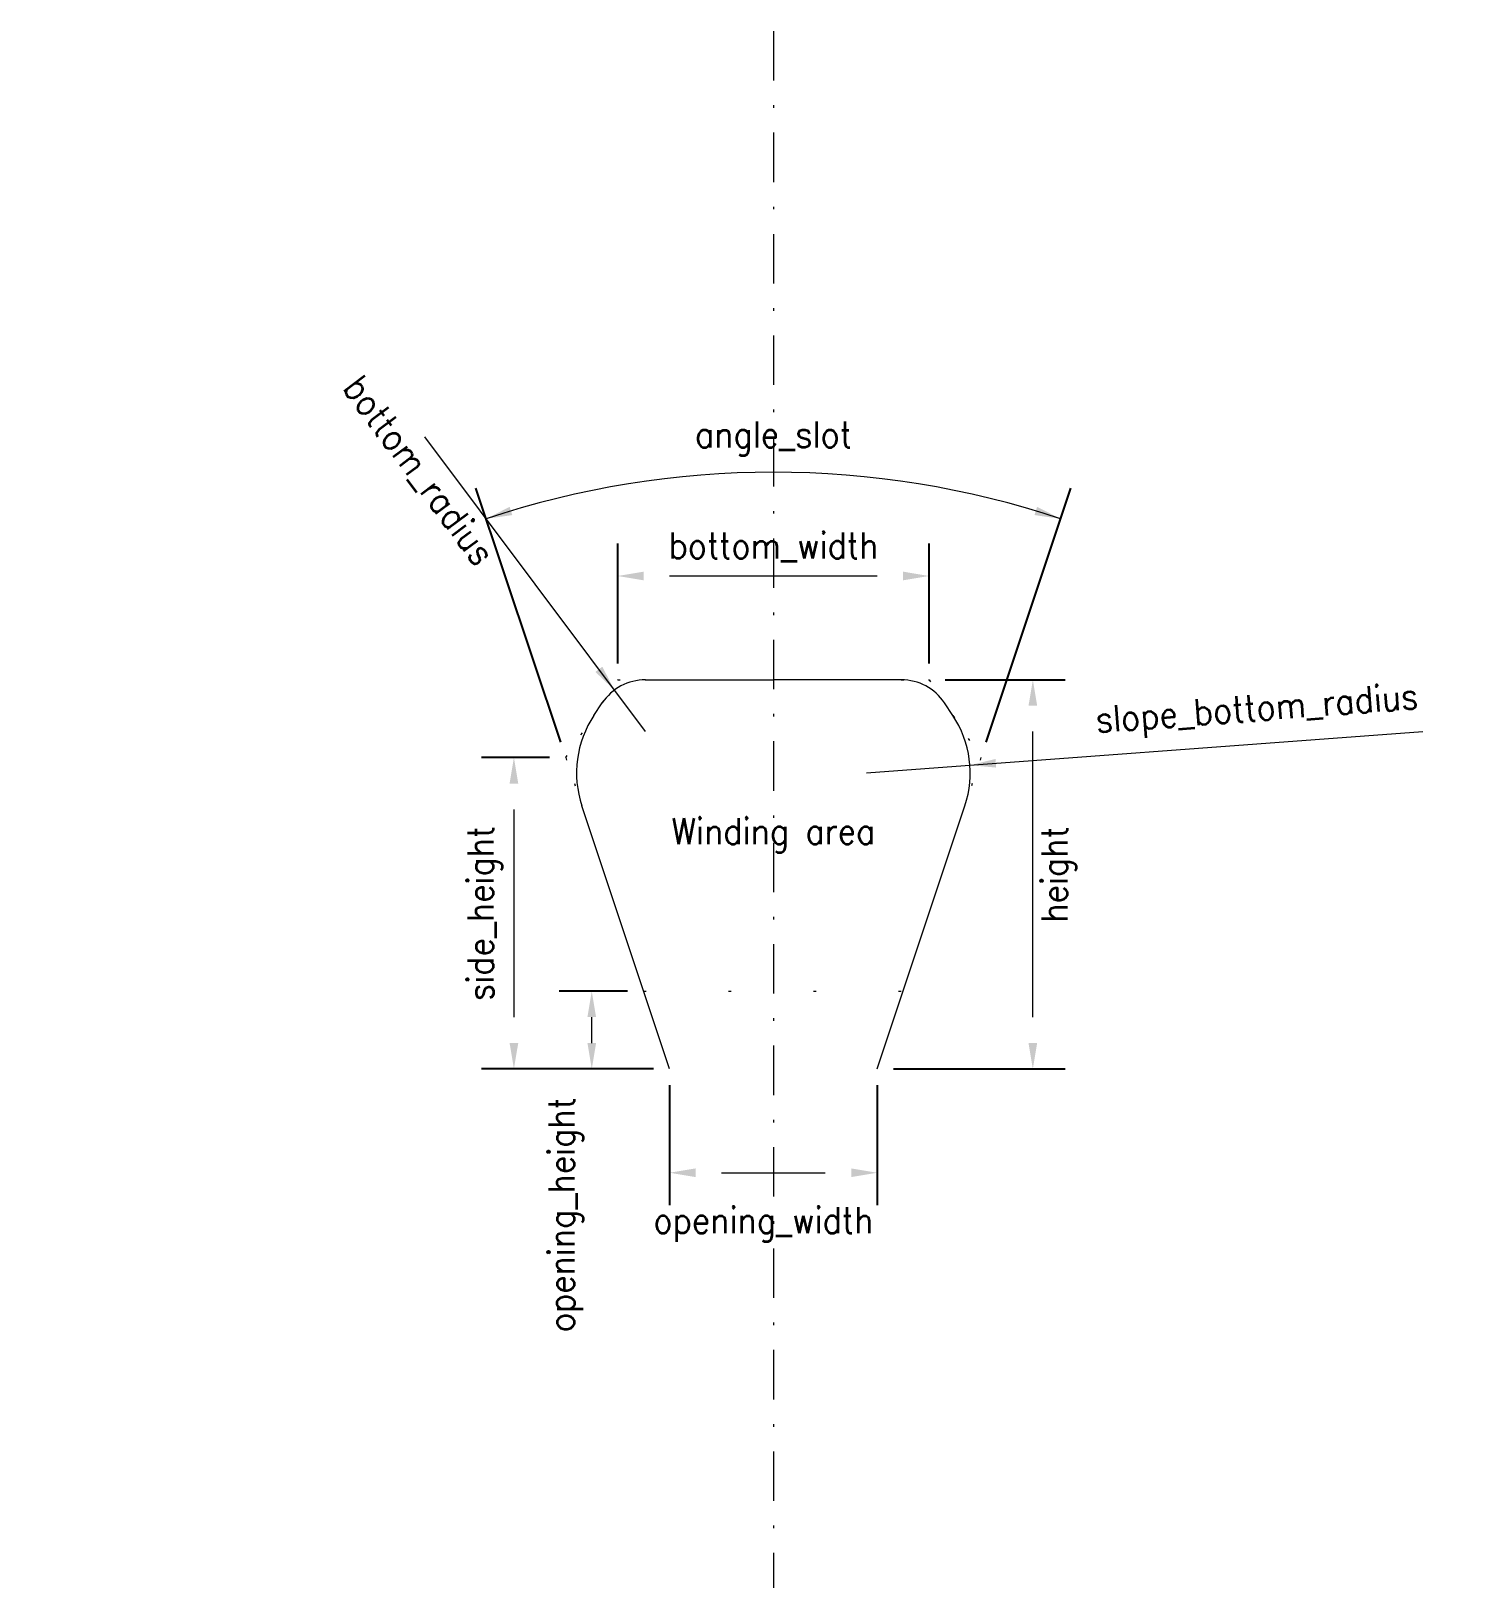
# Model space of a CAD drawing. Header units: millimetres. Extents: x -28.6 to 26.4, y -20 to 40.
import ezdxf

# ---------------------------------------------------------------- set-up
doc = ezdxf.new("R2010")
doc.units = ezdxf.units.MM
for name, pattern in [('DASHDOTTINY', [3.81, 1.905, -0.9525, 0, -0.9525]), ('DOT2', [3.175, 0, -3.175]), ('DOTTINY', [0.9525, 0, -0.9525])]:
    doc.linetypes.add(name, pattern=pattern)
doc.layers.get('0').update_dxf_attribs({"linetype": 'CONTINUOUS', "lineweight": 5})
doc.layers.add('Parameters_side_height+', color=5, linetype='CONTINUOUS', lineweight=5)
doc.styles.get("Standard").update_dxf_attribs({"font": 'standard'})
doc.dimstyles.get("Standard").update_dxf_attribs({"dimtxt": 1, "dimasz": 1, "dimexe": 1.25, "dimexo": 0.625, "dimtad": 0, "dimtoh": 1, "dimdec": 4, "dimzin": 1, "dimdsep": 46, "dimtxsty": 'standard', "dimcen": 0.09, "dimazin": 0, "dimtfac": 1, "dimtdec": 4, "dimtofl": 0, "dimtmove": 0, "dimatfit": 3, "dimfxl": 1, "dimtolj": 1, "dimtzin": 0, "dimarcsym": 0})

# ---------------------------------------------------------------- blocks, each defined once
blk = doc.blocks.new('*D1')
at = {"layer": 'Parameters_side_height+', "color": 0, "linetype": 'ByBlock', "lineweight": -2}
for p, q in [((-4, -0.625), (-4, -5.25)), ((4, -0.625), (4, -5.25))]:
    blk.add_line(p, q, dxfattribs=at)
at = {"layer": 'Parameters_side_height+', "color": 0, "linetype": 'ByBlock', "lineweight": 5}
blk.add_line((-2, -4), (2, -4), dxfattribs=at)
for points in [[(-4, -4), (-3, -3.833), (-3, -4.167)], [(4, -4), (3, -4.167), (3, -3.833)]]:
    blk.add_solid(points, dxfattribs=at)
at = {"layer": 'Parameters_side_height+', "color": 0, "linetype": 'CONTINUOUS', "lineweight": -2, "insert": (-0.389, -6), "char_height": 1, "width": 9.97222, "attachment_point": 5}
blk.add_mtext('opening_width', dxfattribs=at)
blk = doc.blocks.new('*D2')
at = {"layer": 'Parameters_side_height+', "color": 0, "linetype": 'ByBlock', "lineweight": -2}
for p, q in [((-6, 15.625), (-6, 20.25)), ((6, 15.625), (6, 20.25))]:
    blk.add_line(p, q, dxfattribs=at)
at = {"layer": 'Parameters_side_height+', "color": 0, "linetype": 'ByBlock', "lineweight": 5}
blk.add_line((-4, 19), (4, 19), dxfattribs=at)
for points in [[(-6, 19), (-5, 19.167), (-5, 18.833)], [(6, 19), (5, 18.833), (5, 19.167)]]:
    blk.add_solid(points, dxfattribs=at)
at = {"layer": 'Parameters_side_height+', "color": 0, "linetype": 'CONTINUOUS', "lineweight": -2, "insert": (0, 20.125), "char_height": 1, "width": 9.63889, "attachment_point": 5}
blk.add_mtext('bottom_width', dxfattribs=at)
blk = doc.blocks.new('*D3')
at = {"layer": 'Parameters_side_height+', "color": 0, "linetype": 'ByBlock', "lineweight": -2}
for p, q in [((-8.625, 12), (-11.25, 12)), ((-4.625, 0), (-11.25, 0))]:
    blk.add_line(p, q, dxfattribs=at)
at = {"layer": 'Parameters_side_height+', "color": 0, "linetype": 'ByBlock', "lineweight": 5}
blk.add_line((-10, 10), (-10, 2), dxfattribs=at)
for points in [[(-10, 12), (-9.833, 11), (-10.167, 11)], [(-10, 0), (-10.167, 1), (-9.833, 1)]]:
    blk.add_solid(points, dxfattribs=at)
at = {"layer": 'Parameters_side_height+', "color": 0, "linetype": 'CONTINUOUS', "lineweight": -2, "insert": (-11.125, 6), "char_height": 1, "width": 8.19521, "attachment_point": 5, "rotation": 90}
blk.add_mtext('side_height', dxfattribs=at)
blk = doc.blocks.new('*D4')
at = {"layer": 'Parameters_side_height+', "color": 0, "linetype": 'ByBlock', "lineweight": -2}
for p, q in [((6.625, 15), (11.25, 15)), ((4.625, 0), (11.25, 0))]:
    blk.add_line(p, q, dxfattribs=at)
at = {"layer": 'Parameters_side_height+', "color": 0, "linetype": 'ByBlock', "lineweight": 5}
blk.add_line((10, 2), (10, 13), dxfattribs=at)
for points in [[(10, 15), (10.167, 14), (9.833, 14)], [(10, 0), (9.833, 1), (10.167, 1)]]:
    blk.add_solid(points, dxfattribs=at)
at = {"layer": 'Parameters_side_height+', "color": 0, "linetype": 'CONTINUOUS', "lineweight": -2, "insert": (11, 7.5), "char_height": 1, "width": 3.77778, "attachment_point": 5, "rotation": 90}
blk.add_mtext('height', dxfattribs=at)
blk = doc.blocks.new('*D5')
at = {"layer": 'Parameters_side_height+', "color": 0, "linetype": 'ByBlock', "lineweight": -2}
for p, q in [((-8.198, 12.593), (-11.463, 22.39)), ((8.198, 12.593), (11.463, 22.39))]:
    blk.add_line(p, q, dxfattribs=at)
at = {"layer": 'Parameters_side_height+', "color": 0, "linetype": 'ByBlock', "lineweight": 5}
blk.add_arc((0, -12), 35, 71.56505, 108.43495, dxfattribs=at)
for points in [[(-11.068, 21.204), (-10.165, 21.665), (-10.064, 21.348)], [(11.068, 21.204), (10.064, 21.348), (10.165, 21.665)]]:
    blk.add_solid(points, dxfattribs=at)
at = {"layer": 'Parameters_side_height+', "color": 0, "linetype": 'CONTINUOUS', "lineweight": -2, "insert": (0, 23.625), "char_height": 1, "width": 7.63927, "attachment_point": 8}
blk.add_mtext('angle_slot', dxfattribs=at)
blk = doc.blocks.new('*D6')
at = {"layer": 'Parameters_side_height+', "color": 0, "linetype": 'ByBlock', "lineweight": 5}
blk.add_line((-4.93, 13), (-13.429, 24.369), dxfattribs=at)
blk.add_solid([(-6.127, 14.602), (-6.859, 15.303), (-6.593, 15.502)], dxfattribs=at)
at = {"layer": 'Parameters_side_height+', "color": 0, "linetype": 'CONTINUOUS', "lineweight": -2, "insert": (-13.684, 23.041), "char_height": 1, "width": 10.19444, "attachment_point": 5, "rotation": 306.78214}
blk.add_mtext('bottom_radius', dxfattribs=at)
blk = doc.blocks.new('*D7')
at = {"layer": 'Parameters_side_height+', "color": 0, "linetype": 'ByBlock', "lineweight": 5}
blk.add_line((3.587, 11.409), (25.028, 13.012), dxfattribs=at)
blk.add_solid([(7.575, 11.707), (8.56, 11.948), (8.585, 11.616)], dxfattribs=at)
at = {"layer": 'Parameters_side_height+', "color": 0, "linetype": 'CONTINUOUS', "lineweight": -2, "insert": (18.641, 13.758), "char_height": 1, "width": 15.50076, "attachment_point": 5, "rotation": 4.27548}
blk.add_mtext('slope_bottom_radius', dxfattribs=at)
blk = doc.blocks.new('*D8')
at = {"layer": 'Parameters_side_height+', "color": 0, "linetype": 'ByBlock', "lineweight": -2}
for p, q in [((-5.625, 3), (-8.25, 3)), ((-4.625, 0), (-8.25, 0))]:
    blk.add_line(p, q, dxfattribs=at)
at = {"layer": 'Parameters_side_height+', "color": 0, "linetype": 'ByBlock', "lineweight": 5}
blk.add_line((-7, 1), (-7, 2), dxfattribs=at)
for points in [[(-7, 3), (-6.833, 2), (-7.167, 2)], [(-7, 0), (-7.167, 1), (-6.833, 1)]]:
    blk.add_solid(points, dxfattribs=at)
at = {"layer": 'Parameters_side_height+', "color": 0, "linetype": 'CONTINUOUS', "lineweight": -2, "insert": (-8, -5.611), "char_height": 1, "width": 10.52778, "attachment_point": 5, "rotation": 90}
blk.add_mtext('opening_height', dxfattribs=at)

msp = doc.modelspace()

# ---------------------------------------------------------------- hatches: boundary and pattern name
at = {"lineweight": 9}
h = msp.add_hatch(dxfattribs=at)
h.set_pattern_fill('angle', color=256, angle=0.0349066, style=0)
h.set_pattern_definition([])
edge = h.paths.add_edge_path(flags=0)
edge.add_arc((-25, 18), 3.60555, 0, 360)

# ---------------------------------------------------------------- linework, layer by layer
at = {"linetype": 'DASHDOTTINY', "lineweight": 5}
msp.add_line((0, 40), (0, -20), dxfattribs=at)
at = {"linetype": 'DOTTINY', "lineweight": 5}
for p, q in [((-6.59372, 14.1094), (-6, 15)), ((-6, 15), (-4.92963, 15)), ((4.92963, 15), (6, 15)), ((6, 15), (6.59373, 14.1094)), ((-8, 12), (-6.92147, 13.6178)), ((6.92147, 13.6178), (8, 12)), ((-8, 12), (-7.38136, 10.1441)), ((8, 12), (7.38136, 10.1441))]:
    msp.add_line(p, q, dxfattribs=at)
at = {"lineweight": 9}
for p, q in [((-4.92963, 15), (0, 15)), ((4.92963, 15), (0, 15)), ((-6.92147, 13.61779), (-6.59373, 14.1094)), ((6.92147, 13.61779), (6.59373, 14.1094)), ((-4, 0), (-7.38135, 10.14409)), ((4, 0), (7.38135, 10.14409))]:
    msp.add_line(p, q, dxfattribs=at)
msp.add_line((-6.92147, 13.61779), (-6.59372, 14.10941))
at = {"linetype": 'DOT2', "lineweight": 5}
msp.add_line((-5, 3), (5, 3), dxfattribs=at)
at = {"linetype": 'CONTINUOUS', "lineweight": 9}
for centre, radius, start, end in [((-4.92963, 13), 2, 90, 146.31), ((4.92963, 13), 2, 33.6901, 90), ((-3.58662, 11.409), 4, 146.31, 198.435), ((3.58662, 11.409), 4, 341.565, 33.6901)]:
    msp.add_arc(centre, radius, start, end, dxfattribs=at)

# ---------------------------------------------------------------- texts
at = {"insert": (0, 9), "char_height": 1, "width": 8.6111111, "attachment_point": 5}
msp.add_mtext('Winding area', dxfattribs=at)

# ---------------------------------------------------------------- dimensions: what is measured, and where the dimension line sits
at = {"layer": 'Parameters_side_height+', "lineweight": 5}
for center, mpoint, text, picture, middle in [((-4.92963, 13), (-6.12718, 14.60184), 'bottom_radius', '*D6', (-13.6836, 23.04101)), ((3.58662, 11.40897), (7.57549, 11.70718), 'slope_bottom_radius', '*D7', (18.64101, 13.75766))]:
    dim = msp.add_radius_dim(center=center, mpoint=mpoint, text=text, dimstyle='Standard', dxfattribs=at)
    dim.commit()
    dim.dimension.update_dxf_attribs({"geometry": picture, "text_midpoint": middle})
dim = msp.add_angular_dim_2l(base=(0, 23), line1=((4, 0), (8, 12)), line2=((-4, 0), (-8, 12)), text='angle_slot', dimstyle='Standard', dxfattribs=at)
dim.commit()
dim.dimension.update_dxf_attribs({"geometry": '*D5', "text_midpoint": (0, 0)})
for base, p1, p2, text, picture, middle in [((6, 19), (-6, 15), (6, 15), 'bottom_width', '*D2', (0, 20.125)), ((4, -4), (-4, 0), (4, 0), 'opening_width', '*D1', (-10, -6))]:
    dim = msp.add_linear_dim(base=base, p1=p1, p2=p2, text=text, dimstyle='Standard', dxfattribs=at)
    dim.commit()
    dim.dimension.update_dxf_attribs({"geometry": picture, "text_midpoint": middle})
for base, p1, p2, text, picture, middle in [((10, 15), (4, 0), (6, 15), 'height', '*D4', (11, 7.5)), ((-10, 0), (-8, 12), (-4, 0), 'side_height', '*D3', (-11.125, 6)), ((-7, 0), (-5, 3), (-4, 0), 'opening_height', '*D8', (-8, -13))]:
    dim = msp.add_linear_dim(base=base, p1=p1, p2=p2, angle=90, text=text, dimstyle='Standard', dxfattribs=at)
    dim.commit()
    dim.dimension.update_dxf_attribs({"geometry": picture, "text_midpoint": middle})

doc.saveas('drawing.dxf')
